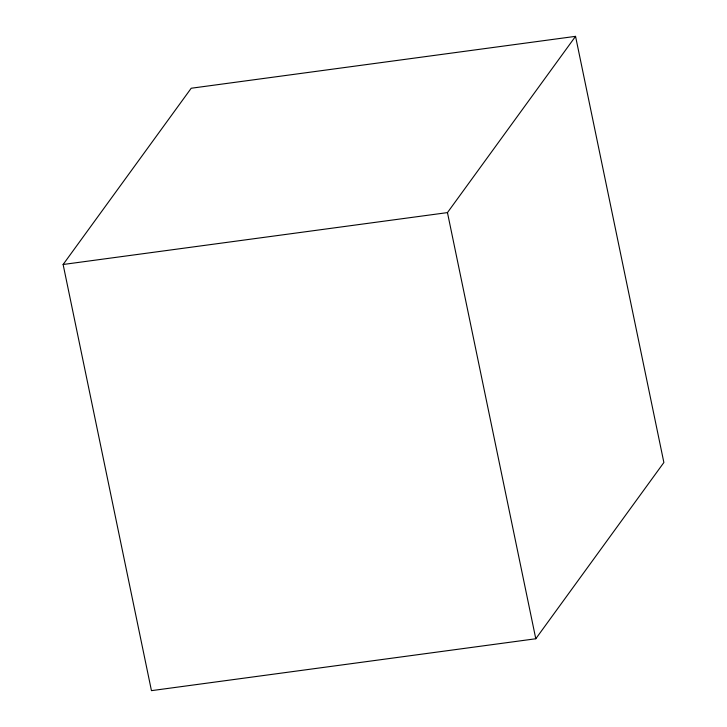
<?xml version="1.0" encoding="UTF-8"?>
<svg xmlns="http://www.w3.org/2000/svg" width="727" height="727" viewBox="0 0 727 727"><rect width="100%" height="100%" fill="white"/><g stroke="black" fill="none" stroke-linecap="round" stroke-linejoin="round"><path stroke-width="1.09" d="M63.122 264.492L191.21 88.24L575.548 36.35L663.878 462.508L535.79 638.76L151.452 690.65L63.122 264.492L447.459 212.602L575.548 36.35M447.459 212.602L535.79 638.76"/></g></svg>
